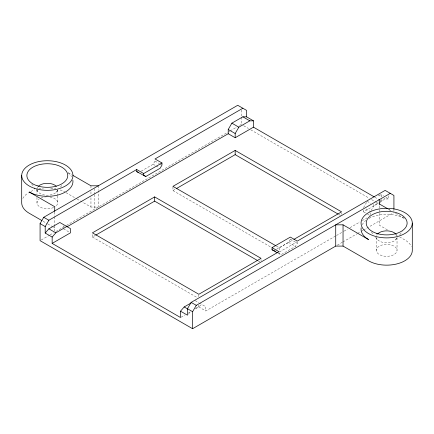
<?xml version="1.0" encoding="UTF-8"?>
<svg xmlns="http://www.w3.org/2000/svg" width="434" height="434" viewBox="0 0 434 434"><rect width="100%" height="100%" fill="white"/><g stroke="black" fill="none" stroke-linecap="round" stroke-linejoin="round"><path stroke-width="0.33" stroke-dasharray="2.17 1.63" d="M141.169 171.175L153.18 164.242L155.014 161.074L155.014 160.016M276.491 249.306L288.507 242.373L290.335 239.199L290.335 238.141M278.986 252.724L278.986 253.781L281.156 254.644L295.462 246.387L297.29 243.214L297.29 242.161M363.546 207.626L366.54 202.439M371.162 210.49L374.157 205.304L378.784 202.635M56.29 192.251L58.373 189.674M60.451 187.097L62.116 185.036M395.64 239.823L397.305 237.761M399.806 234.669L402.302 231.577M188.291 314.254L190.325 311.905M41.246 239.98L49.449 235.25M50.029 234.908L53.545 232.879M55.888 231.528L65.865 225.767M66.451 225.43L227.318 132.554M227.904 132.218L229.667 131.198M230.253 130.862L237.289 126.799M239.639 125.442L241.396 124.428L243.154 125.442M92.42 234.653L92.42 237.067L95.355 235.369M172.949 186.951L172.949 190.575L175.884 188.877M276.431 246.094L279.355 247.781L293.444 239.644M279.355 252.008L296.964 241.841M195.761 308.297L202.119 304.63M379.359 202.298L385.137 198.962L388.799 198.962L388.799 195.083M181.097 317.189L185.101 314.878M188.53 312.898L190.249 311.905M195.392 308.932L198.826 306.952L205.781 310.966L335.911 235.836M363.546 210.045L363.546 211.852L378.415 203.269M378.985 202.938L381.844 201.289L381.844 199.385M336.502 235.499L343.533 231.436M344.119 231.1L347.639 229.071M349.983 227.714L359.949 221.964M362.292 220.608L366.98 217.901M337.294 245.183L342.317 242.281M342.903 241.944L356.987 233.812M357.573 233.476L360.508 231.783M361.093 231.441L362.857 230.427M363.442 230.085L393.34 212.828M379.403 194.947L381.844 194.947L383.585 195.951M77.04 199.022L90.956 207.056L98.274 207.056L98.274 191.112M385.902 197.291L388.799 198.962M378.182 194.947L381.66 196.955M383.981 198.295L385.137 198.962M374.813 197.226L379.5 199.933M380.086 200.275L381.844 201.289M388.56 209.264L390.877 210.604M395.52 213.284L404.217 218.302M243.745 125.784L248.438 128.491M250.781 129.847L369.285 198.262M371.634 199.618L375.741 201.989M376.327 202.325L378.67 203.682M388.647 209.438L390.405 210.457M367.202 201.289L370.679 203.296M373.001 204.631L374.157 205.304M365.862 208.966L370.5 211.646M363.546 211.852L367.023 213.864M367.598 214.195L369.92 215.535M387.399 229.857L379.283 225.17L379.283 203.909M395.52 234.539L397.256 235.548M399.578 236.883L404.797 239.899A25.622 14.794 0 0 1 411.427 246.528M338.656 214.391L341.58 216.083M155.014 161.074L159.066 163.412M159.647 163.748L161.388 164.752M290.335 239.199L297.29 243.214M153.18 164.242L155.502 165.582M156.077 165.913L158.98 167.589M288.507 242.373L295.462 246.387M172.949 190.575L271.169 247.282M278.259 252.968L281.156 254.644M258.127 260.888L259.885 261.897M68.344 172.743L72.402 175.086M66.022 192.663L76.46 198.691M92.42 237.067L197.654 297.827M195.164 300.61L198.826 302.726M199.407 303.062L205.781 306.74L205.781 310.966M63.5 228.827L69.299 232.168M43.123 221.286L47.181 223.629M47.762 223.96L52.975 226.977M53.556 227.308L54.717 227.98M371.466 232.092L373.549 234.669M375.627 237.246L377.71 239.823M31.698 184.005L34.194 187.097M36.277 189.674L38.36 192.251M397.029 237.506L397.029 250.358A10.351 5.978 0 0 1 381.497 255.534A10.351 5.978 0 0 1 381.497 245.183A10.351 5.978 0 0 1 397.029 250.358M393.926 209.866L393.926 211.179M381.844 194.947L381.844 196.852M376.321 237.506L376.321 250.358M370.5 212.85L370.5 214.662M341.58 213.061L341.58 214.271M279.355 247.781L279.355 250.798M261.051 259.554L261.051 260.763M241.396 110.014L241.396 116.567M241.396 117.218L241.396 124.428M198.826 294.876L198.826 296.688M198.826 305.14L198.826 306.952M98.274 185.795L98.274 190.45M94.617 188.573L94.617 193.889M94.617 194.557L94.617 209.172M90.956 185.795L90.956 189.121M90.956 191.774L90.956 194.432M90.956 197.758L90.956 207.056M63.5 225.805L63.5 227.015M57.679 189.94L57.679 195.349M57.679 196.027L57.679 202.786M54.717 212.036L54.717 216.018M54.717 216.685L54.717 224.899M54.717 225.322L54.717 230.996M36.971 189.94L36.971 193.998M36.971 197.378L36.971 202.786M57.635 189.783A10.351 5.978 0 0 1 47.322 195.24A10.351 5.978 0 0 1 37.009 189.783M36.971 189.262A10.351 5.978 0 0 1 38.36 186.273M50.002 197.014A10.351 5.978 0 0 1 54.646 207.013M53.626 207.533A10.351 5.978 0 0 1 40.004 207.013A10.351 5.978 0 0 1 39.109 199.152M41.024 198.045A10.351 5.978 0 0 1 46.65 196.824M22.834 198.43A25.622 14.794 0 0 1 28.628 192.674M30.847 191.459A25.622 14.794 0 0 1 34.514 189.978M38.778 188.844A25.622 14.794 0 0 1 43.313 188.177M50.669 188.123A25.622 14.794 0 0 1 55.872 188.844M60.136 189.978A25.622 14.794 0 0 1 64.91 192.029M68.154 172.911A25.622 14.794 0 0 1 71.512 176.643M396.676 238.38A10.351 5.978 0 0 1 386.678 242.812A10.351 5.978 0 0 1 376.674 238.38M376.674 235.288A10.351 5.978 0 0 1 377.292 234.306M395.64 233.845A10.351 5.978 0 0 1 396.676 235.288M362.189 224.741A25.622 14.794 0 0 1 365.846 220.483M369.09 218.34A25.622 14.794 0 0 1 404.266 218.34"/><path stroke-width="0.65" d="M412.3 223.098A25.622 14.794 0 0 1 373.864 235.906A25.622 14.794 0 0 1 373.864 210.284A25.622 14.794 0 0 1 412.3 223.098L412.3 250.358A25.622 14.794 0 0 1 396.481 264.024A25.622 14.794 0 0 1 368.558 260.818L343.044 246.089L335.726 246.089L192.604 328.717L40.074 240.658L40.074 223.624L43.736 217.288L237.734 105.283L246.523 110.35L246.523 116.817L253.478 120.836L253.478 127.173L374.227 196.89M191.123 302.948L184.184 306.952L180.522 311.178L180.522 317.52L52.156 243.403L52.156 237.067L45.201 233.053L45.201 226.586L48.863 220.244L136.71 169.526L143.665 173.54L161.969 162.972L161.969 165.088L160.135 168.256L145.835 176.513L136.71 171.636L136.71 169.526M67.02 226.792L228.219 133.726L228.219 129.5L231.881 123.158L242.861 116.817L246.523 116.817M228.219 133.726L235.174 137.741L235.174 133.515L238.836 127.173L249.816 120.836L253.478 120.836M180.522 311.178L187.477 315.192L187.477 308.726L191.139 302.389L278.986 251.671L272.031 247.651L272.031 249.767L277.25 252.778M192.604 328.717L192.604 311.688L196.266 305.346L390.264 193.342M45.201 233.053L48.863 228.827L59.843 222.485L70.454 228.615L70.454 232.841L52.156 243.403M52.156 237.067L55.818 232.841L66.798 226.499M242.861 108.24L155.014 158.958L161.969 162.972M235.174 137.741L253.478 127.173M154.645 196.911L92.42 232.841L198.826 294.274L261.051 258.349L154.645 196.911L154.645 201.137L257.546 260.546M294.03 239.308L341.58 211.852L235.174 150.419L172.949 186.349L275.845 245.752M95.941 235.033L154.645 201.137M176.47 188.54L235.174 154.645L338.075 214.054M272.031 247.651L290.335 237.089L297.29 241.103L385.137 190.385L393.926 195.457L393.926 209.215M98.274 185.795L90.956 185.795L72.983 175.417M361.148 227.812A25.622 14.794 0 0 0 368.558 239.557L343.044 224.828L335.726 224.828L335.726 246.089M136.71 171.636L138.338 172.282M272.031 249.767L273.659 250.413M242.861 116.817L249.816 120.836M379.283 203.909L387.399 208.597M231.881 123.158L238.836 127.173M228.219 129.5L235.174 133.515M143.518 175.173L145.835 176.513M274.201 250.63L275.362 251.297M43.736 217.288L48.863 220.244M191.139 302.389L196.266 305.346M41.962 220.613L29.203 213.251A25.622 14.794 0 0 1 21.7 202.786L21.7 175.526M40.074 223.624L45.201 226.586M187.477 308.726L192.604 311.688M48.863 228.827L55.818 232.841M184.184 306.952L187.662 308.959M379.283 199.683L379.283 204.333M343.044 224.828L343.044 246.089M235.174 150.419L235.174 154.645M143.665 173.54L143.665 175.651M54.717 211.369L54.717 206.72L29.203 191.991A25.622 14.794 0 0 0 58.151 194.937A25.622 14.794 0 0 0 72.852 180.24M38.36 186.273A10.351 5.978 0 0 1 56.29 186.273M377.71 233.845A10.351 5.978 0 0 1 395.64 233.845M37.102 185.752A20.447 11.805 0 0 0 67.769 175.526A20.447 11.805 0 0 0 37.102 165.305A20.447 11.805 0 0 0 37.102 185.752M34.514 188.34A25.622 14.794 0 0 0 72.95 175.526A25.622 14.794 0 0 0 34.514 162.717A25.622 14.794 0 0 0 34.514 188.34M376.452 233.318A20.447 11.805 0 0 0 407.125 223.098A20.447 11.805 0 0 0 376.452 212.872A20.447 11.805 0 0 0 376.452 233.318"/></g></svg>
